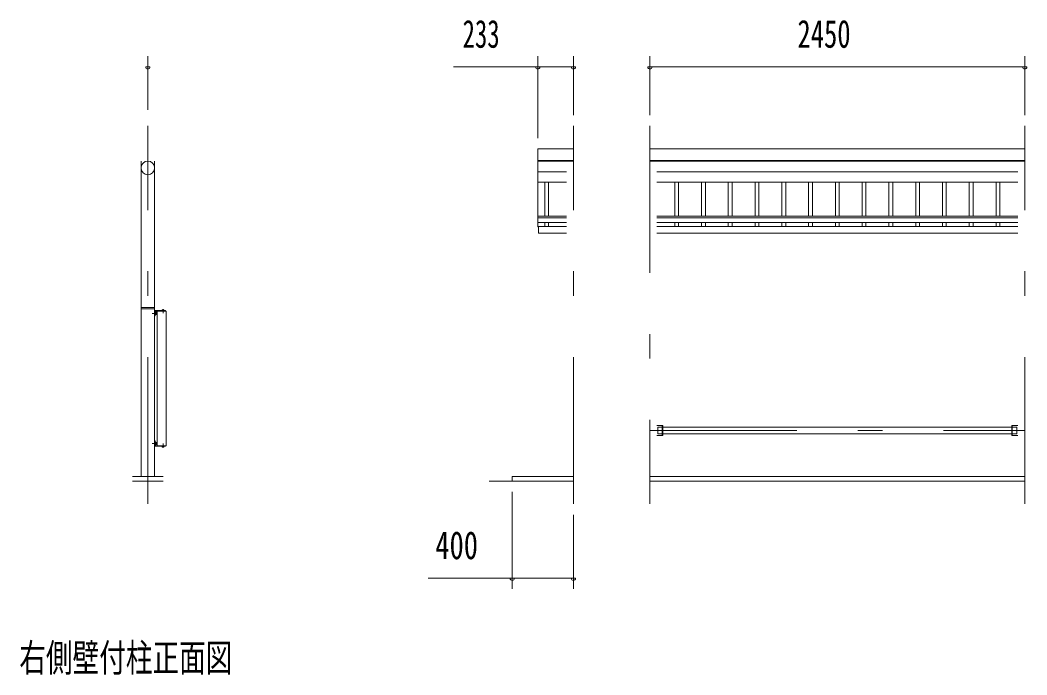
# Model space of a CAD drawing. Units: millimetres, scale not verified. Extents: x -34085 to 34091, y -14700 to 14700.
# Drawn here: x -27096 to -20516, y 1862 to 6138 of the extents above; entities that cross this region are included whole.
import ezdxf
from ezdxf.enums import TextEntityAlignment as Align

# ---------------------------------------------------------------- set-up
doc = ezdxf.new("R2010")
doc.units = ezdxf.units.MM
doc.header["$LTSCALE"] = 80
doc.linetypes.add('USER3', pattern=[24, 12, -5, 2, -5])
for name, color, linetype, lineweight in [('0-2_1-07BOLD', 7, 'Continuous', 18), ('0-3_1-27CENTER', 3, 'USER3', 18), ('0-4_1-47THIN', 4, 'Continuous', 18), ('0-5_1-57DIM', 3, 'Continuous', 18)]:
    doc.layers.add(name, color=color, linetype=linetype, lineweight=lineweight)
doc.styles.add('ＭＳ ゴシック', font='')
doc.styles.get('ＭＳ ゴシック').set_extended_font_data('MS Gothic')

msp = doc.modelspace()

# ---------------------------------------------------------------- linework, layer by layer
at = {"layer": '0-2_1-07BOLD'}
for p, q in [((-22979.62, 5296.54), (-20529.62, 5296.54)), ((-26305.63, 5217.32), (-26305.63, 3157.53)), ((-26216.53, 3157.53), (-26216.53, 5217.32)), ((-23712.62, 5221.4), (-23479.62, 5221.4)), ((-23479.62, 5217.33), (-23712.62, 5217.33)), ((-20529.62, 5221.4), (-22979.62, 5221.4)), ((-22979.62, 5217.33), (-20529.62, 5217.33)), ((-23712.62, 5147.84), (-23524.17, 5147.84)), ((-20574.17, 5147.84), (-22935.07, 5147.84)), ((-23524.17, 5078.35), (-23712.62, 5078.35)), ((-22935.07, 5078.35), (-20574.17, 5078.35)), ((-23712.62, 4856.73), (-23524.17, 4856.73)), ((-23524.17, 4846.3), (-23712.62, 4846.3)), ((-23712.62, 4816.69), (-23524.17, 4816.69)), ((-20574.17, 4856.73), (-22935.07, 4856.73)), ((-22935.07, 4846.3), (-20574.17, 4846.3)), ((-20574.17, 4816.69), (-22935.07, 4816.69)), ((-23524.17, 4790.36), (-23707.62, 4790.36)), ((-22935.07, 4790.36), (-20574.17, 4790.36)), ((-20574.17, 4745.36), (-22935.07, 4745.36)), ((-26305.63, 4252.53), (-26216.52, 4252.53)), ((-26219.52, 4260.53), (-26302.62, 4260.53)), ((-26211.72, 4224.53), (-26209.72, 4222.53)), ((-26209.72, 4220.53), (-26211.72, 4222.53)), ((-26209.72, 4226.29), (-26204.92, 4226.29)), ((-26204.92, 4218.78), (-26209.72, 4218.78)), ((-26200.32, 4237.53), (-26200.32, 3357.53)), ((-26164.41, 4245.83), (-26164.41, 4242.33)), ((-26158.64, 4242.33), (-26158.64, 4245.83)), ((-22898.27, 3490.54), (-22898.27, 3424.54)), ((-20574.17, 3490.54), (-20614.18, 3490.54)), ((-20614.17, 3490.54), (-20614.17, 3424.54)), ((-20610.98, 3424.54), (-20610.98, 3490.54)), ((-20610.97, 3490.54), (-20610.97, 3424.54)), ((-22895.07, 3478.89), (-20614.17, 3478.89)), ((-20614.17, 3436.19), (-22895.07, 3436.19)), ((-20582.12, 3436.19), (-20610.98, 3436.19)), ((-20582.13, 3436.19), (-20582.13, 3478.89)), ((-26212.32, 3357.53), (-26140.32, 3357.53)), ((-26209.72, 3374.54), (-26211.72, 3372.53)), ((-26211.72, 3370.54), (-26209.72, 3372.53)), ((-26204.92, 3376.29), (-26209.72, 3376.29)), ((-26209.72, 3368.78), (-26204.92, 3368.78)), ((-26164.41, 3352.73), (-26164.41, 3349.24)), ((-26158.64, 3349.24), (-26158.64, 3352.73)), ((-26161.08, 3157.54), (-26361.08, 3157.54)), ((-26361.08, 3127.53), (-26161.08, 3127.53)), ((-24029.62, 3127.54), (-23479.62, 3127.54)), ((-20529.62, 3157.54), (-22979.62, 3157.54)), ((-22979.62, 3127.54), (-20529.62, 3127.54))]:
    msp.add_line(p, q, dxfattribs=at)
for points in [[(-23479.62, 5296.54), (-23712.62, 5296.54), (-23712.62, 4787.78), (-23707.62, 4787.78)], [(-23707.62, 4790.36), (-23707.62, 4745.36), (-23524.17, 4745.36)], [(-26213.32, 4236.53), (-26213.32, 4205.74), (-26216.52, 4205.74)], [(-26213.32, 4214.03), (-26211.72, 4214.03), (-26211.72, 4231.03), (-26213.32, 4231.03)], [(-26212.32, 4240.73), (-26146.52, 4240.73), (-26146.52, 4237.53)], [(-26140.32, 3357.53), (-26140.32, 4237.53), (-26212.32, 4237.53)], [(-26211.72, 4230.33), (-26209.72, 4230.33), (-26209.72, 4214.73), (-26211.72, 4214.73)], [(-26209.72, 4215.02), (-26204.92, 4215.02), (-26204.22, 4216.23), (-26204.22, 4228.83), (-26204.92, 4230.04), (-26209.72, 4230.04)], [(-26155.27, 4240.73), (-26155.27, 4242.33), (-26167.77, 4242.33), (-26167.77, 4240.73)], [(-26167.3, 4242.33), (-26167.3, 4245.83), (-26166.42, 4246.33), (-26156.62, 4246.33), (-26155.75, 4245.83), (-26155.75, 4242.33)], [(-22935.07, 3424.54), (-22895.07, 3424.54), (-22895.07, 3490.54), (-22935.07, 3490.54)], [(-20614.18, 3490.54), (-20614.18, 3424.54), (-20574.17, 3424.54)], [(-22898.27, 3436.19), (-22927.12, 3436.19), (-22927.12, 3478.89), (-22898.27, 3478.89)], [(-20610.98, 3478.89), (-20582.12, 3478.89), (-20582.12, 3436.19)], [(-26213.32, 3358.53), (-26213.32, 3389.33), (-26216.52, 3389.33)], [(-26213.32, 3381.04), (-26211.72, 3381.04), (-26211.72, 3364.03), (-26213.32, 3364.03)], [(-26146.52, 3357.53), (-26146.52, 3354.33), (-26212.32, 3354.33)], [(-26211.72, 3364.74), (-26209.72, 3364.74), (-26209.72, 3380.33), (-26211.72, 3380.33)], [(-26209.72, 3380.04), (-26204.92, 3380.04), (-26204.22, 3378.84), (-26204.22, 3366.23), (-26204.92, 3365.03), (-26209.72, 3365.03)], [(-26167.77, 3354.33), (-26167.77, 3352.73), (-26155.27, 3352.73), (-26155.27, 3354.33)], [(-26155.75, 3352.73), (-26155.75, 3349.24), (-26156.62, 3348.73), (-26166.42, 3348.73), (-26167.3, 3349.24), (-26167.3, 3352.73)], [(-23479.62, 3157.54), (-23879.62, 3157.54), (-23879.62, 3127.54)]]:
    msp.add_lwpolyline(points, dxfattribs=at)
msp.add_circle((-26261.08, 5172.77), 44.55, dxfattribs=at)
for centre, radius, start, end in [((-26261.08, 5172.08), 44.55, 180, 0), ((-26302.62, 4257.53), 3, 90, 180), ((-26219.52, 4257.53), 3, 0, 90), ((-26212.32, 4236.53), 4.2, 90, 180), ((-26212.32, 4236.53), 1, 90, 180), ((-26207.1, 4228.16), 2.88, 319.27318, 360), ((-26214.68, 4222.53), 10.46, 338.97459, 21.0237), ((-26207.1, 4216.9), 2.88, 0, 40.72682), ((-26165.85, 4244.01), 2.32, 51.46857, 90), ((-26161.52, 4237.82), 8.51, 70.17088, 109.83133), ((-26157.19, 4244.02), 2.32, 90, 128.54623), ((-26212.32, 3358.53), 4.2, 180, 270), ((-26212.32, 3358.53), 1, 180, 270), ((-26207.1, 3378.16), 2.88, 319.27318, 360), ((-26214.68, 3372.53), 10.46, 338.9763, 21.02541), ((-26207.1, 3366.91), 2.88, 0, 40.72682), ((-26165.85, 3351.05), 2.32, 270, 308.53143), ((-26161.52, 3357.24), 8.51, 250.16867, 289.82912), ((-26157.19, 3351.05), 2.32, 231.45377, 270)]:
    msp.add_arc(centre, radius, start, end, dxfattribs=at)
at = {"layer": '0-3_1-27CENTER'}
for p, q in [((-26261.08, 2977.53), (-26261.08, 5447.53)), ((-23479.62, 2977.54), (-23479.62, 5447.54)), ((-22979.62, 5447.54), (-22979.62, 2977.54)), ((-20529.62, 2977.54), (-20529.62, 5447.54)), ((-26232.13, 4222.53), (-26200.22, 4222.53)), ((-26161.52, 4223.06), (-26161.52, 4249.25)), ((-22979.62, 3457.54), (-20529.62, 3457.54)), ((-26200.22, 3372.53), (-26232.13, 3372.53)), ((-26161.52, 3372.01), (-26161.52, 3345.82))]:
    msp.add_line(p, q, dxfattribs=at)
at = {"layer": '0-4_1-47THIN'}
for p, q in [((-23667.12, 5078.35), (-23667.12, 4856.73)), ((-23642.12, 4856.73), (-23642.12, 5078.35)), ((-22817.11, 4856.73), (-22817.11, 5078.35)), ((-22792.12, 5078.35), (-22792.12, 4856.73)), ((-22642.12, 5078.35), (-22642.12, 4856.73)), ((-22617.11, 4856.73), (-22617.11, 5078.35)), ((-22467.11, 4856.73), (-22467.11, 5078.35)), ((-22442.11, 5078.35), (-22442.11, 4856.73)), ((-22292.11, 5078.35), (-22292.11, 4856.73)), ((-22267.11, 4856.73), (-22267.11, 5078.35)), ((-22117.11, 4856.73), (-22117.11, 5078.35)), ((-22092.11, 5078.35), (-22092.11, 4856.73)), ((-21942.12, 5078.35), (-21942.12, 4856.73)), ((-21917.11, 4856.73), (-21917.11, 5078.35)), ((-21767.11, 4856.73), (-21767.11, 5078.35)), ((-21742.11, 5078.35), (-21742.11, 4856.73)), ((-21592.11, 5078.35), (-21592.11, 4856.73)), ((-21567.11, 4856.73), (-21567.11, 5078.35)), ((-21417.11, 4856.73), (-21417.11, 5078.35)), ((-21392.11, 5078.35), (-21392.11, 4856.73)), ((-21242.11, 5078.35), (-21242.11, 4856.73)), ((-21217.11, 4856.73), (-21217.11, 5078.35)), ((-21067.12, 4856.73), (-21067.12, 5078.35)), ((-21042.12, 5078.35), (-21042.12, 4856.73)), ((-20892.11, 5078.35), (-20892.11, 4856.73)), ((-20867.11, 4856.73), (-20867.11, 5078.35)), ((-20717.12, 4856.73), (-20717.12, 5078.35)), ((-20692.12, 5078.35), (-20692.12, 4856.73)), ((-23667.12, 4816.69), (-23667.12, 4790.36)), ((-23642.12, 4790.36), (-23642.12, 4816.69)), ((-22817.11, 4790.36), (-22817.11, 4816.69)), ((-22792.12, 4816.69), (-22792.12, 4790.36)), ((-22642.12, 4816.69), (-22642.12, 4790.36)), ((-22617.11, 4790.36), (-22617.11, 4816.69)), ((-22467.11, 4790.36), (-22467.11, 4816.69)), ((-22442.11, 4816.69), (-22442.11, 4790.36)), ((-22292.11, 4816.69), (-22292.11, 4790.36)), ((-22267.11, 4790.36), (-22267.11, 4816.69)), ((-22117.11, 4790.36), (-22117.11, 4816.69)), ((-22092.11, 4816.69), (-22092.11, 4790.36)), ((-21942.12, 4816.69), (-21942.12, 4790.36)), ((-21917.11, 4790.36), (-21917.11, 4816.69)), ((-21767.11, 4790.36), (-21767.11, 4816.69)), ((-21742.11, 4816.69), (-21742.11, 4790.36)), ((-21592.11, 4816.69), (-21592.11, 4790.36)), ((-21567.11, 4790.36), (-21567.11, 4816.69)), ((-21417.11, 4790.36), (-21417.11, 4816.69)), ((-21392.11, 4816.69), (-21392.11, 4790.36)), ((-21242.11, 4816.69), (-21242.11, 4790.36)), ((-21217.11, 4790.36), (-21217.11, 4816.69)), ((-21067.12, 4790.36), (-21067.12, 4816.69)), ((-21042.12, 4816.69), (-21042.12, 4790.36)), ((-20892.11, 4816.69), (-20892.11, 4790.36)), ((-20867.11, 4790.36), (-20867.11, 4816.69)), ((-20717.12, 4790.36), (-20717.12, 4816.69)), ((-20692.12, 4816.69), (-20692.12, 4790.36))]:
    msp.add_line(p, q, dxfattribs=at)
at = {"layer": '0-5_1-57DIM'}
for p, q in [((-26261.08, 5552.53), (-26261.08, 5902.53)), ((-23712.62, 5902.54), (-23712.62, 5366.54)), ((-23479.62, 5517.54), (-23479.62, 5902.54)), ((-22979.62, 5902.54), (-22979.62, 5517.54)), ((-20529.62, 5517.54), (-20529.62, 5902.54)), ((-26247.08, 5832.53), (-26275.08, 5832.53)), ((-23712.62, 5832.54), (-24262.12, 5832.54)), ((-23698.62, 5832.54), (-23726.62, 5832.54)), ((-23712.62, 5832.54), (-23479.62, 5832.54)), ((-23465.62, 5832.54), (-23493.62, 5832.54)), ((-22965.62, 5832.54), (-22993.62, 5832.54)), ((-22979.62, 5832.54), (-20529.62, 5832.54)), ((-20515.62, 5832.54), (-20543.62, 5832.54)), ((-23879.62, 2422.54), (-23879.62, 3057.54)), ((-23479.62, 2422.54), (-23479.62, 2907.54)), ((-23879.62, 2492.54), (-24429.12, 2492.54)), ((-23865.62, 2492.54), (-23893.62, 2492.54)), ((-23879.62, 2492.54), (-23479.62, 2492.54)), ((-23465.62, 2492.54), (-23493.62, 2492.54))]:
    msp.add_line(p, q, dxfattribs=at)
for centre in [(-26261.08, 5832.53), (-23712.62, 5832.54), (-23479.62, 5832.54), (-22979.62, 5832.54), (-20529.62, 5832.54), (-23879.62, 2492.54), (-23479.62, 2492.54)]:
    msp.add_arc(centre, 14, 180, 0, dxfattribs=at)

# ---------------------------------------------------------------- texts
at = {"layer": '0-5_1-57DIM', "color": 7, "style": 'ＭＳ ゴシック'}
for s, width, p in [('233', 0.65, (-24203.56, 5902.54)), ('2450', 0.7, (-22015.03, 5902.54)), ('400', 0.75, (-24382.04, 2562.54)), ('右側壁付柱正面図', 0.7, (-27101.08, 1827.4))]:
    msp.add_text(s, height=182.3, dxfattribs=dict(at, width=width)).set_placement(p, align=Align.BOTTOM_LEFT)

doc.saveas('drawing.dxf')
